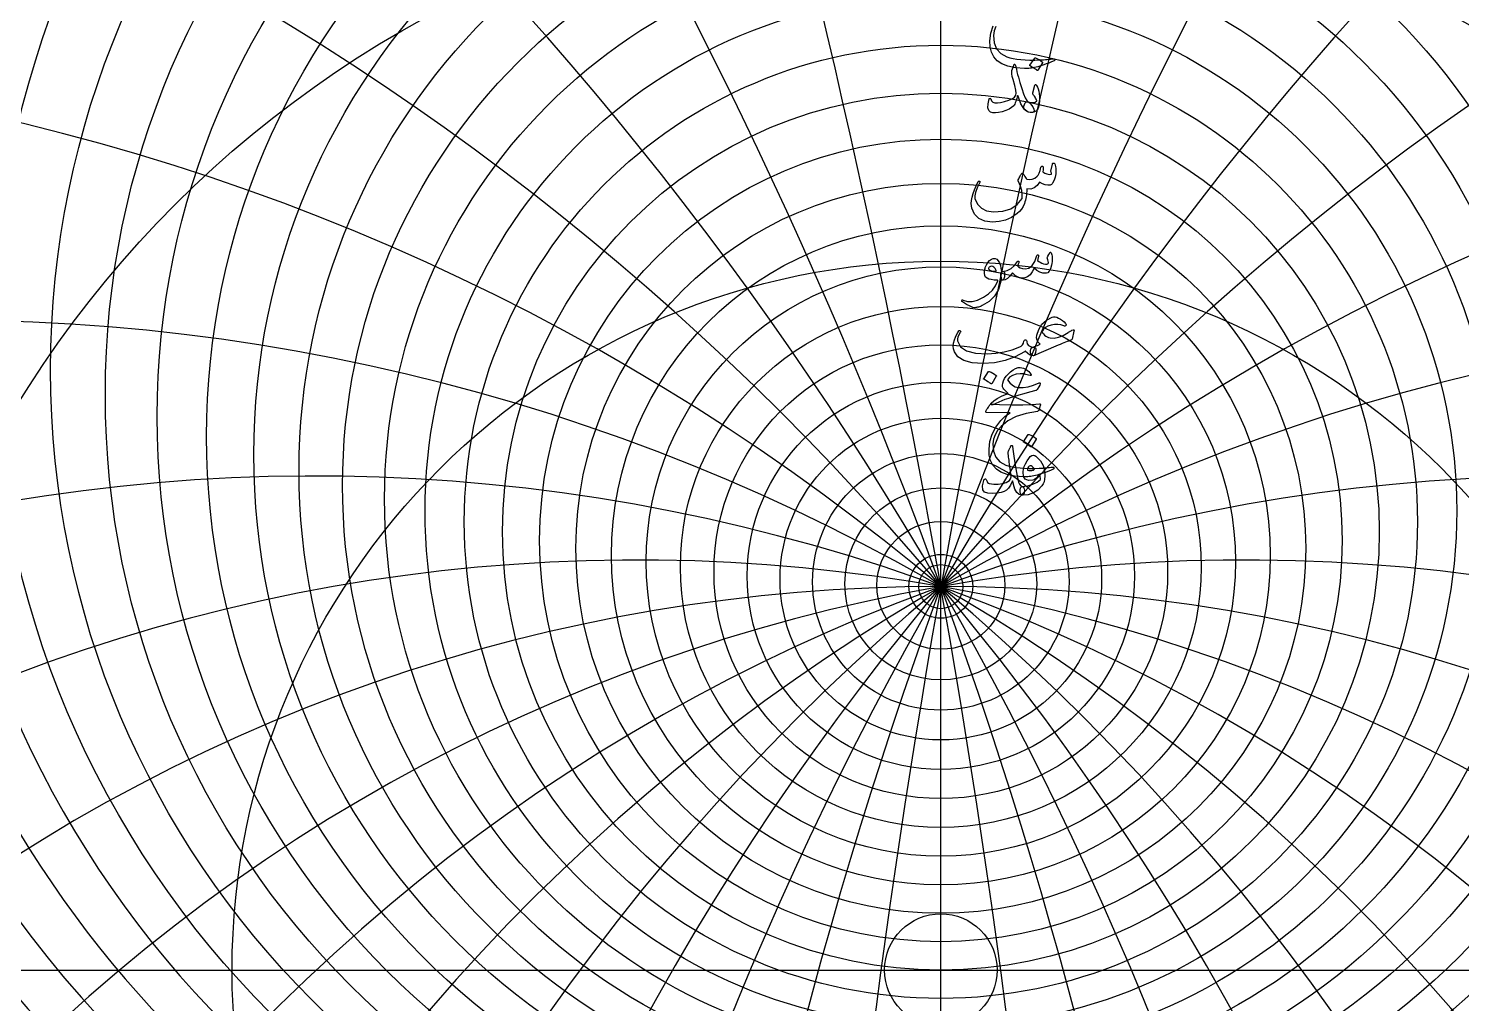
# Model space of a CAD drawing. Header units: millimetres. Extents: x -74 to 74, y -74 to 75.
# Drawn here: x -40 to 22.8, y -1.5 to 41.2 of the extents above; entities that cross this region are included whole.
import ezdxf

# ---------------------------------------------------------------- set-up
doc = ezdxf.new("R2010")
doc.units = ezdxf.units.MM
for name, color, linetype in [('CUT_INNER', 6, 'Continuous'), ('CUT_OUTER', 1, 'Continuous'), ('ENGRAVE', 7, 'Continuous'), ('ENGRAVE_FINE', 8, 'Continuous'), ('TEXT', 5, 'Continuous')]:
    doc.layers.add(name, color=color, linetype=linetype)

msp = doc.modelspace()

# ---------------------------------------------------------------- linework, layer by layer
at = {"layer": 'CUT_INNER'}
msp.add_circle((0, 0), 2.465, dxfattribs=at)
at = {"layer": 'CUT_OUTER'}
msp.add_arc((-0.0002, -0.0002), 73.5074, 145.195103, 87.803182, dxfattribs=at)
at = {"layer": 'ENGRAVE'}
for points in [[(0, -72.45), (0, 72.45)], [(-72.45, 0), (72.45, 0)]]:
    msp.add_lwpolyline(points, dxfattribs=at)
for centre, radius in [((0, 0), 72.45), ((0, 23.3689), 32.1586), ((0, 0), 47.425), ((0, 20.1081), 22.5936), ((0, 18.1634), 14.4309), ((0, 0), 31.0439), ((0, 17.1224), 7.0419), ((0, 16.7941), 0.966)]:
    msp.add_circle(centre, radius, dxfattribs=at)
for centre, radius, start, end in [((0, 28.8094), 44.2187, 104.762326, 75.237674), ((0, 38.404), 61.0246, 179.387133, 0.612867), ((0, -58.565), 75.3591, 51, 129), ((0, -58.565), 75.3591, 51, 129), ((-11.7287, 43.7721), 65.5949, 205.733875, 260.102895)]:
    msp.add_arc(centre, radius, start, end, dxfattribs=at)
at = {"layer": 'ENGRAVE_FINE'}
for centre, radius in [((0, 27.4779), 41.5259), ((0, 26.2837), 38.9912), ((0, 25.2099), 36.5956), ((0, 24.2423), 34.3227), ((0, 22.5797), 30.0911), ((0, 21.866), 28.1096), ((0, 21.2202), 26.2048), ((0, 20.6361), 24.3685), ((0, 19.6315), 20.8733), ((0, 19.202), 19.202), ((0, 18.8162), 17.5743), ((0, 18.4709), 15.9854), ((0, 17.8914), 12.9068), ((0, 17.6528), 11.4092), ((0, 17.4461), 9.9347), ((0, 17.2697), 8.48), ((0, 17.0032), 5.6174), ((0, 16.9112), 4.2037), ((0, 16.846), 2.7981), ((0, 16.807), 1.3977)]:
    msp.add_circle(centre, radius, dxfattribs=at)
for centre, radius, start, end in [((-427.3826, -58.565), 433.9756, 4.779127, 17.401802), ((-427.3826, -58.565), 433.9756, 4.779127, 17.401802), ((427.3826, -58.565), 433.9756, 162.598198, 175.220873), ((427.3826, -58.565), 433.9756, 162.598198, 175.220873), ((-207.0474, -58.565), 220.3352, 9.614941, 34.898449), ((-207.0474, -58.565), 220.3352, 9.614941, 34.898449), ((207.0474, -58.565), 220.3352, 145.101551, 170.385059), ((207.0474, -58.565), 220.3352, 145.101551, 170.385059), ((0, 30.2982), 47.0923, 132.219432, 47.780568), ((-130.5257, -58.565), 150.7182, 14.56643, 52.566013), ((-130.5257, -58.565), 150.7182, 14.56643, 52.566013), ((130.5257, -58.565), 150.7182, 127.433987, 165.43357), ((130.5257, -58.565), 150.7182, 127.433987, 165.43357), ((0, 31.9689), 50.1736, 147.797087, 32.202913), ((0, 33.851), 53.495, 159.954591, 20.045409), ((-89.8094, -58.565), 117.2379, 19.697338, 70.43411), ((-89.8094, -58.565), 117.2379, 19.697338, 70.43411), ((89.8094, -58.565), 117.2379, 109.56589, 160.302662), ((89.8094, -58.565), 117.2379, 109.56589, 160.302662), ((0, 35.9809), 57.0959, 170.269458, 9.730542), ((-63.2338, -58.565), 98.3743, 25.078922, 88.440652), ((-63.2338, -58.565), 98.3743, 25.078922, 88.440652), ((63.2338, -58.565), 98.3743, 91.559348, 154.921078), ((63.2338, -58.565), 98.3743, 91.559348, 154.921078), ((-43.5086, -58.565), 87.0172, 30.79319, 100.876652), ((-43.5086, -58.565), 87.0172, 30.79319, 100.876652), ((43.5086, -58.565), 87.0172, 79.123348, 149.20681), ((43.5086, -58.565), 87.0172, 79.123348, 149.20681), ((-27.4285, -58.565), 80.1955, 36.936769, 111.475271), ((-27.4285, -58.565), 80.1955, 36.936769, 111.475271), ((27.4285, -58.565), 80.1955, 68.524729, 143.063231), ((27.4285, -58.565), 80.1955, 68.524729, 143.063231), ((-13.2878, -58.565), 76.5216, 43.625537, 120.768969), ((-13.2878, -58.565), 76.5216, 43.625537, 120.768969), ((13.2878, -58.565), 76.5216, 59.231031, 136.374463), ((13.2878, -58.565), 76.5216, 59.231031, 136.374463), ((0, 63.7549), 96.3492, 221.240592, 318.759408)]:
    msp.add_arc(centre, radius, start, end, dxfattribs=at)
at = {"layer": 'TEXT'}
msp.add_lwpolyline([(2.4101, 41.3314), (2.341, 41.1367), (2.3137, 40.9318), (2.34, 40.6102), (2.4444, 40.348), (2.627, 40.1453), (2.8879, 40.002), (3.0231, 39.9587), (3.1717, 39.9228), (3.3337, 39.8944), (3.5092, 39.8735), (3.6977, 39.8598), (3.8991, 39.8532), (4.1133, 39.8534), (4.3404, 39.8606), (4.4211, 39.8652), (4.5005, 39.8703), (4.5786, 39.8759), (4.6553, 39.8821), (4.7301, 39.8888), (4.8026, 39.896), (4.8726, 39.9038), (4.9402, 39.9121), (4.9609, 39.9131), (4.9756, 39.9078), (4.9844, 39.896), (4.9874, 39.8778), (4.9858, 39.8566), (4.9809, 39.8403), (4.9729, 39.8288), (4.9617, 39.8221), (4.8406, 39.7709), (4.726, 39.7246), (4.6178, 39.6831), (4.516, 39.6464), (4.421, 39.6143), (4.3329, 39.5864), (4.2517, 39.5629), (4.1776, 39.5436), (4.1078, 39.5294), (4.0399, 39.5168), (3.9739, 39.5058), (3.9098, 39.4965), (3.8472, 39.4892), (3.786, 39.4847), (3.7262, 39.4828), (3.6677, 39.4836), (3.2681, 39.5147), (2.935, 39.5821), (2.6683, 39.686), (2.468, 39.8264), (2.321, 40.0018), (2.2184, 40.2066), (2.1603, 40.441), (2.1466, 40.7047), (2.1887, 41.032), (2.2891, 41.3496)], dxfattribs=at)
for points in [[(3.2842, 39.5726), (3.3088, 39.4602), (3.3356, 39.346), (3.3645, 39.2299), (3.3956, 39.112), (3.4288, 38.9916), (3.4642, 38.8683), (3.5017, 38.742), (3.5413, 38.6128), (3.6214, 38.3804), (3.6945, 38.2058), (3.7606, 38.089), (3.8198, 38.0301), (3.8715, 37.995), (3.9237, 37.9455), (3.9764, 37.8815), (4.0297, 37.803), (4.0801, 37.7058), (4.094, 37.6327), (4.0715, 37.5837), (4.0126, 37.5588), (3.8222, 37.5781), (3.6538, 37.7045), (3.5073, 37.938), (3.3828, 38.2786), (3.3801, 38.2842), (3.3763, 38.2882), (3.3715, 38.2906), (3.3656, 38.2915), (3.3613, 38.2906), (3.357, 38.2882), (3.3528, 38.2842), (3.3485, 38.2786), (3.3364, 38.2234), (3.3217, 38.1651), (3.3043, 38.1035), (3.2842, 38.0387), (3.2622, 37.9773), (3.2392, 37.9262), (3.2151, 37.8852), (3.1899, 37.8544), (3.0994, 37.7754), (2.9864, 37.7055), (2.8509, 37.6447), (2.6929, 37.5931), (2.5322, 37.5548), (2.393, 37.5384), (2.2752, 37.544), (2.1788, 37.5716), (2.0963, 37.6407), (2.0588, 37.7623), (2.0663, 37.9364), (2.1188, 38.1629), (2.1239, 38.1704), (2.1306, 38.1758), (2.1389, 38.179), (2.1488, 38.1801), (2.1605, 38.1787), (2.1702, 38.1747), (2.1777, 38.168), (2.183, 38.1586), (2.2034, 38.1112), (2.2259, 38.0719), (2.2505, 38.0405), (2.2773, 38.0172), (2.3609, 37.9862), (2.4744, 37.9787), (2.6179, 37.9947), (2.7915, 38.0344), (2.9765, 38.0938), (3.1203, 38.1608), (3.2229, 38.2352), (3.2842, 38.3172), (3.2944, 38.4002), (3.2778, 38.5421), (3.2344, 38.743), (3.1642, 39.0027), (3.1305, 39.1396), (3.1107, 39.2501), (3.1048, 39.3345), (3.1128, 39.3926), (3.1942, 39.624), (3.2031, 39.6484), (3.2124, 39.6658), (3.2223, 39.6762), (3.2328, 39.6797), (3.2456, 39.673), (3.2585, 39.6529), (3.2714, 39.6194), (3.2842, 39.5726)], [(4.1111, 39.9411), (4.1165, 39.9464), (4.124, 39.9496), (4.1336, 39.9507), (4.1454, 39.9496), (4.2287, 39.9159), (4.3072, 39.8746), (4.3808, 39.8259), (4.4496, 39.7697), (4.4563, 39.7611), (4.4593, 39.7525), (4.4585, 39.744), (4.4539, 39.7354), (4.2525, 39.4098), (4.245, 39.402), (4.2354, 39.4001), (4.2236, 39.4041), (4.2097, 39.414), (4.1976, 39.4226), (4.1786, 39.4355), (4.1527, 39.4526), (4.1197, 39.474), (4.0793, 39.4997), (4.0308, 39.5297), (3.9743, 39.564), (3.9098, 39.6026), (3.9012, 39.609), (3.8969, 39.6154), (3.8969, 39.6218), (3.9012, 39.6283)], [(4.1497, 38.1886), (4.1245, 38.2307), (4.1004, 38.2668), (4.0774, 38.2971), (4.0554, 38.3214), (4.0396, 38.3423), (4.0308, 38.3664), (4.0289, 38.3937), (4.034, 38.4243), (4.124, 38.7499), (4.1366, 38.7783), (4.1529, 38.7863), (4.173, 38.774), (4.1968, 38.7413), (4.2327, 38.672), (4.2633, 38.5882), (4.2884, 38.4899), (4.3082, 38.3771), (4.3198, 38.269), (4.3243, 38.1629), (4.3219, 38.059), (4.3125, 37.9572), (4.2973, 37.8686), (4.2772, 37.7912), (4.2523, 37.7251), (4.2225, 37.6702), (4.1859, 37.6295), (4.1358, 37.5973), (4.0723, 37.5738), (3.9955, 37.5588), (3.9167, 37.5558), (3.8434, 37.5684), (3.7753, 37.5965), (3.7127, 37.6402), (3.6642, 37.6956), (3.6388, 37.7591), (3.6364, 37.8306), (3.657, 37.9101), (3.6899, 37.9752), (3.7287, 38.0162), (3.7735, 38.033), (3.8241, 38.0258), (3.9408, 37.9977), (4.0426, 37.9947), (4.1294, 38.017), (4.2011, 38.0644), (4.2027, 38.077), (4.1947, 38.1019), (4.177, 38.1391), (4.1497, 38.1886)], [(4.8888, 35.3008), (4.8963, 35.3195), (4.906, 35.3329), (4.9177, 35.341), (4.9317, 35.3436), (4.9496, 35.3415), (4.9649, 35.3351), (4.9775, 35.3244), (4.9874, 35.3094), (5.0117, 35.2558), (5.0291, 35.1894), (5.0396, 35.1101), (5.0431, 35.018), (5.0337, 34.8675), (5.0056, 34.7245), (4.9587, 34.589), (4.8931, 34.461), (4.8706, 34.4302), (4.846, 34.4064), (4.8192, 34.3895), (4.7903, 34.3796), (4.6856, 34.3729), (4.5728, 34.3914), (4.452, 34.435), (4.3232, 34.5038), (4.2148, 34.3552), (4.0865, 34.2564), (3.9384, 34.2074), (3.7705, 34.2082), (3.765, 34.1178), (3.7571, 34.0309), (3.7468, 33.9475), (3.7341, 33.8676), (3.719, 33.7906), (3.7014, 33.716), (3.6815, 33.6438), (3.6591, 33.5741), (3.6072, 33.4482), (3.537, 33.332), (3.4486, 33.2254), (3.342, 33.1285), (3.0927, 32.9624), (2.829, 32.8457), (2.5507, 32.7782), (2.258, 32.76), (1.9284, 32.8047), (1.6678, 32.9217), (1.4763, 33.1111), (1.354, 33.3727), (1.3374, 33.4669), (1.3347, 33.5783), (1.3459, 33.7069), (1.3711, 33.8526), (1.4115, 34.0122), (1.4686, 34.1782), (1.5422, 34.3507), (1.6325, 34.5295), (1.6397, 34.5408), (1.6485, 34.5488), (1.659, 34.5536), (1.671, 34.5553), (1.6831, 34.5542), (1.6935, 34.551), (1.7024, 34.5456), (1.7096, 34.5381), (1.7144, 34.5271), (1.716, 34.5156), (1.7144, 34.5036), (1.7096, 34.491), (1.595, 34.2529), (1.5211, 34.0572), (1.4879, 33.9037), (1.4954, 33.7926), (1.6035, 33.5476), (1.7739, 33.3695), (2.0063, 33.2583), (2.3009, 33.2142), (2.7127, 33.2404), (3.0614, 33.3448), (3.3469, 33.5275), (3.5691, 33.7883), (3.5683, 33.9602), (3.5402, 34.1418), (3.4848, 34.333), (3.402, 34.5338), (3.3916, 34.5542), (3.386, 34.5724), (3.3852, 34.5885), (3.3892, 34.6024), (3.4122, 34.6502), (3.4342, 34.695), (3.4551, 34.737), (3.4749, 34.7759), (3.4936, 34.8114), (3.5113, 34.8429), (3.5279, 34.8703), (3.5434, 34.8937), (3.5523, 34.9037), (3.5616, 34.9077), (3.5715, 34.9058), (3.582, 34.898), (3.5873, 34.8921), (3.5948, 34.883), (3.6045, 34.8707), (3.6163, 34.8552), (3.6297, 34.8364), (3.6441, 34.8145), (3.6597, 34.7893), (3.6763, 34.7609), (3.71, 34.7063), (3.7384, 34.6667), (3.7614, 34.642), (3.7791, 34.6324), (3.8905, 34.623), (4.0019, 34.642), (4.1133, 34.6894), (4.2247, 34.7652), (4.2651, 34.8155), (4.305, 34.898), (4.3444, 35.0126), (4.3832, 35.1594), (4.387, 35.1733), (4.3939, 35.1851), (4.4041, 35.1947), (4.4175, 35.2022), (4.4301, 35.2071), (4.4421, 35.2087), (4.4537, 35.2071), (4.4646, 35.2022), (4.481, 35.1755), (4.4871, 35.1251), (4.4831, 35.0512), (4.4689, 34.9537), (4.5554, 34.9007), (4.6478, 34.8659), (4.7461, 34.8493), (4.8503, 34.8509), (4.8489, 34.8822), (4.8449, 34.9077), (4.8382, 34.9272), (4.8288, 34.9409), (4.8181, 34.9537), (4.8117, 34.9666), (4.8096, 34.9794), (4.8117, 34.9923)], [(4.7881, 31.4344), (4.7975, 31.4408), (4.8085, 31.4386), (4.8211, 31.4279), (4.8353, 31.4087), (4.8505, 31.376), (4.862, 31.3294), (4.8698, 31.2689), (4.8738, 31.1944), (4.8752, 31.1098), (4.8706, 31.0273), (4.8602, 30.947), (4.8438, 30.8688), (4.7962, 30.7167), (4.7431, 30.6074), (4.6848, 30.541), (4.621, 30.5174), (4.4703, 30.5263), (4.3307, 30.5656), (4.2025, 30.6355), (4.0854, 30.736), (4.0051, 30.5777), (3.9098, 30.4542), (3.7994, 30.3656), (3.6741, 30.3118), (3.5426, 30.3), (3.4095, 30.3332), (3.2748, 30.4114), (3.1385, 30.5346), (3.0282, 30.394), (2.92, 30.2936), (2.814, 30.2333), (2.7101, 30.2132), (2.6892, 30.225), (2.6694, 30.2604), (2.6506, 30.3193), (2.6329, 30.4018), (2.6265, 30.4832), (2.6372, 30.5431), (2.6651, 30.5817), (2.7101, 30.5988), (2.9077, 30.6436), (3.0807, 30.7306), (3.229, 30.8599), (3.3528, 31.0316), (3.3595, 31.041), (3.3667, 31.0477), (3.3745, 31.0517), (3.3828, 31.053), (3.3929, 31.052), (3.402, 31.0487), (3.4101, 31.0434), (3.417, 31.0359), (3.421, 31.0129), (3.4117, 30.9738), (3.3889, 30.9186), (3.3528, 30.8474), (3.4002, 30.7925), (3.4738, 30.752), (3.5737, 30.7261), (3.6998, 30.7145), (3.857, 30.7475), (3.9944, 30.8549), (4.112, 31.0367), (4.2097, 31.293), (4.2145, 31.3061), (4.2204, 31.3155), (4.2274, 31.3211), (4.2354, 31.323), (4.2475, 31.3219), (4.2579, 31.3187), (4.2667, 31.3133), (4.274, 31.3058), (4.2793, 31.2951), (4.2825, 31.2844), (4.2836, 31.2737), (4.2825, 31.263), (4.2397, 31.083), (4.2898, 31.0386), (4.35, 30.9995), (4.4204, 30.9657), (4.5011, 30.9373), (4.5795, 30.9189), (4.6392, 30.9148), (4.6802, 30.9253), (4.7024, 30.9502), (4.7097, 30.9882), (4.7056, 31.0423), (4.6904, 31.1125), (4.6639, 31.1987), (4.6684, 31.2231), (4.6907, 31.2705), (4.7306, 31.3409), (4.7881, 31.4344)], [(2.6244, 30.1661), (2.5239, 29.8134), (2.3555, 29.518), (2.119, 29.28), (1.8146, 29.0992), (1.772, 29.0809), (1.7299, 29.0644), (1.6884, 29.0498), (1.6475, 29.0371), (1.6073, 29.0265), (1.5682, 29.0183), (1.5302, 29.0126), (1.4932, 29.0092), (1.4011, 29.0224), (1.279, 29.0703), (1.1269, 29.153), (0.9448, 29.2706), (0.9252, 29.2875), (0.9137, 29.3038), (0.9102, 29.3196), (0.9148, 29.3349), (0.925, 29.3467), (0.9383, 29.352), (0.9549, 29.3509), (0.9748, 29.3434), (1.1641, 29.2821), (1.3765, 29.2824), (1.6118, 29.3442), (1.8703, 29.4677), (2.0813, 29.611), (2.2559, 29.7794), (2.3941, 29.973), (2.4958, 30.1918), (2.495, 30.1996), (2.4926, 30.2057), (2.4886, 30.2103), (2.483, 30.2132), (2.3354, 30.2218), (2.2098, 30.2389), (2.1062, 30.2646), (2.0245, 30.2989), (1.9613, 30.3519), (1.9217, 30.4253), (1.9056, 30.519), (1.9131, 30.6331), (1.9155, 30.6483), (1.9185, 30.6637), (1.9219, 30.6793), (1.926, 30.6953), (1.9305, 30.7117), (1.9356, 30.729), (1.9412, 30.7471), (1.9474, 30.766), (1.9977, 30.8883), (2.0588, 30.9898), (2.1306, 31.0704), (2.213, 31.1301), (2.2974, 31.1628), (2.3748, 31.1623), (2.4452, 31.1285), (2.5087, 31.0616), (2.5641, 30.9684), (2.6062, 30.8602), (2.6348, 30.737), (2.6501, 30.5988), (2.6585, 30.599), (2.6667, 30.5994), (2.6746, 30.6001), (2.6822, 30.601), (2.6898, 30.6019), (2.6977, 30.6026), (2.7059, 30.603), (2.7143, 30.6031), (2.7433, 30.597), (2.7658, 30.5785), (2.7818, 30.5477), (2.7915, 30.5046), (2.7955, 30.4572), (2.7947, 30.4093), (2.7891, 30.3608), (2.7786, 30.3118), (2.765, 30.2687), (2.7497, 30.2379), (2.7328, 30.2194), (2.7143, 30.2132), (2.6329, 30.2132), (2.6324, 30.2055), (2.6308, 30.195), (2.6281, 30.1819), (2.6244, 30.1661)], [(2.4187, 30.646), (2.3737, 30.7244), (2.3244, 30.7799), (2.2709, 30.8123), (2.213, 30.8217), (2.1785, 30.8125), (2.1477, 30.7981), (2.1206, 30.7783), (2.0973, 30.7531), (2.0899, 30.7397), (2.0888, 30.7252), (2.0941, 30.7097), (2.1059, 30.6931), (2.1501, 30.6543), (2.2141, 30.6278), (2.2979, 30.6136), (2.4016, 30.6117), (2.4123, 30.6138), (2.4187, 30.6203), (2.4208, 30.631), (2.4187, 30.646)], [(5.8314, 27.9763), (5.7458, 27.6335), (5.7361, 27.6169), (5.72, 27.6014), (5.6975, 27.5869), (5.6686, 27.5735), (5.6045, 27.5509), (5.5363, 27.5259), (5.4642, 27.4984), (5.388, 27.4685), (5.3078, 27.4365), (5.2236, 27.4027), (5.1353, 27.3669), (5.0431, 27.3293), (4.0576, 26.9008), (4.0126, 26.9107), (3.9762, 26.9405), (3.9483, 26.99), (3.929, 27.0594), (3.9258, 27.133), (3.9462, 27.1954), (3.9901, 27.2465), (4.0576, 27.2864), (4.066, 27.2903), (4.0828, 27.2977), (4.1078, 27.3085), (4.1411, 27.3229), (4.1825, 27.3404), (4.2317, 27.3609), (4.2886, 27.3843), (4.3532, 27.4107), (4.2699, 27.4961), (4.2172, 27.5896), (4.195, 27.6911), (4.2033, 27.8006), (4.2857, 28.0612), (4.4261, 28.2816), (4.6242, 28.4618), (4.8802, 28.6018), (4.9362, 28.615), (5.0013, 28.6115), (5.0755, 28.5914), (5.1588, 28.5547), (5.2452, 28.5046), (5.3248, 28.4487), (5.3974, 28.3868), (5.463, 28.3191), (5.4814, 28.2941), (5.4897, 28.2709), (5.4879, 28.2492), (5.4758, 28.2291), (5.4576, 28.2135), (5.4373, 28.2055), (5.4148, 28.205), (5.3901, 28.2119), (5.2619, 28.2524), (5.1255, 28.2709), (4.9812, 28.2674), (4.8288, 28.2419), (4.6909, 28.2007), (4.5814, 28.1455), (4.5003, 28.0764), (4.4475, 27.9934), (4.4421, 27.9565), (4.4561, 27.9142), (4.4893, 27.8665), (4.5418, 27.8135), (4.6017, 27.7653), (4.6617, 27.7278), (4.7217, 27.701), (4.7817, 27.6849), (4.9614, 27.6804), (5.1534, 27.7181), (5.3577, 27.7982), (5.5744, 27.9206), (5.5977, 27.9353), (5.6204, 27.9495), (5.6427, 27.9632), (5.6643, 27.9763), (5.6852, 27.9886), (5.705, 27.9998), (5.7238, 28.01), (5.7415, 28.0191), (5.7905, 28.0422), (5.8218, 28.0427), (5.8355, 28.0207), (5.8314, 27.9763)], [(0.7884, 27.9891), (0.8036, 28.0057), (0.8194, 28.0127), (0.8358, 28.01), (0.8527, 27.9977), (0.8655, 27.9816), (0.8698, 27.9634), (0.8655, 27.9431), (0.8527, 27.9206), (0.7873, 27.8194), (0.7455, 27.7256), (0.7273, 27.6394), (0.7327, 27.5607), (0.8668, 27.302), (1.1279, 27.1215), (1.516, 27.0192), (2.0309, 26.9951), (2.4131, 27.0232), (2.7797, 27.0819), (3.1308, 27.171), (3.4663, 27.2907), (3.5255, 27.3258), (3.5745, 27.3796), (3.6133, 27.4522), (3.642, 27.5435), (3.6516, 27.5695), (3.6677, 27.5874), (3.6902, 27.5974), (3.7191, 27.5992), (3.7397, 27.5904), (3.7544, 27.5724), (3.7633, 27.5454), (3.7662, 27.5092), (3.7863, 27.4198), (3.8423, 27.3529), (3.9341, 27.3084), (4.0619, 27.2864), (4.1079, 27.2763), (4.139, 27.25), (4.1551, 27.2077), (4.1561, 27.1493), (4.1406, 27.0406), (4.1197, 26.963), (4.0935, 26.9164), (4.0619, 26.9008), (3.9679, 26.9131), (3.8787, 26.9501), (3.7943, 27.0117), (3.7148, 27.0979), (3.7081, 27.1014), (3.6966, 27.099), (3.6803, 27.0907), (3.6591, 27.0765), (3.2596, 26.8516), (2.8236, 26.6909), (2.3512, 26.5945), (1.8424, 26.5623), (1.3722, 26.5945), (1.0069, 26.6909), (0.7466, 26.8516), (0.5913, 27.0765), (0.5559, 27.2021), (0.5442, 27.3304), (0.5559, 27.4613), (0.5913, 27.5949), (0.639, 27.7192), (0.6877, 27.8263), (0.7375, 27.9163), (0.7884, 27.9891)], [(4.3468, 25.7084), (4.3503, 25.6781), (4.3307, 25.6216), (4.2882, 25.5389), (4.2225, 25.4299), (4.2086, 25.4122), (4.1926, 25.3978), (4.1743, 25.3865), (4.154, 25.3785), (3.8798, 25.303), (3.6355, 25.2349), (3.4213, 25.1744), (3.2371, 25.1214), (3.0828, 25.0761), (2.9586, 25.0389), (2.8643, 25.0097), (2.8, 24.9886), (2.2816, 24.7572), (2.2452, 24.7545), (2.2173, 24.7593), (2.198, 24.7717), (2.1873, 24.7915), (2.1871, 24.7987), (2.1905, 24.8075), (2.1978, 24.818), (2.2088, 24.83), (2.3143, 24.9291), (2.4723, 25.0336), (2.6827, 25.1433), (2.9457, 25.2585), (2.8742, 25.3196), (2.814, 25.3785), (2.765, 25.4352), (2.7272, 25.4899), (2.7039, 25.5496), (2.6983, 25.6216), (2.7103, 25.706), (2.7401, 25.8027), (2.7883, 25.9033), (2.8557, 26.004), (2.9425, 26.1047), (3.0485, 26.2054), (3.164, 26.2924), (3.2746, 26.3522), (3.3803, 26.3846), (3.4813, 26.3897), (3.6181, 26.3621), (3.7416, 26.305), (3.8517, 26.2185), (3.9483, 26.1026), (3.9569, 26.0881), (3.9612, 26.0747), (3.9612, 26.0624), (3.9569, 26.0512), (3.9475, 26.0407), (3.9365, 26.0351), (3.924, 26.0343), (3.9098, 26.0383), (3.8467, 26.0584), (3.786, 26.0758), (3.7278, 26.0905), (3.672, 26.1026), (3.6188, 26.1117), (3.5686, 26.1176), (3.5213, 26.1203), (3.477, 26.1197), (3.2925, 26.098), (3.1375, 26.0458), (3.0119, 25.9631), (2.9157, 25.8498), (3.018, 25.7151), (3.1321, 25.6152), (3.258, 25.5501), (3.3956, 25.5199), (3.6005, 25.5177), (3.8209, 25.5499), (4.0568, 25.6163), (4.3082, 25.717), (4.3187, 25.7196), (4.3286, 25.7191), (4.338, 25.7154), (4.3468, 25.7084)], [(2.0866, 26.211), (2.092, 26.2163), (2.0995, 26.2196), (2.1091, 26.2206), (2.1209, 26.2196), (2.2042, 26.1858), (2.2827, 26.1446), (2.3563, 26.0958), (2.4251, 26.0396), (2.4318, 26.031), (2.4348, 26.0225), (2.434, 26.0139), (2.4294, 26.0053), (2.228, 25.6797), (2.2205, 25.6719), (2.2109, 25.6701), (2.1991, 25.6741), (2.1852, 25.684), (2.1731, 25.6925), (2.1541, 25.7054), (2.1281, 25.7225), (2.0952, 25.744), (2.0548, 25.7697), (2.0063, 25.7997), (1.9498, 25.8339), (1.8853, 25.8725), (1.8767, 25.8789), (1.8724, 25.8854), (1.8724, 25.8918), (1.8767, 25.8982)], [(2.5687, 24.77), (3.1184, 24.7508), (3.5938, 24.7486), (3.9947, 24.7636), (4.3211, 24.7958), (4.3311, 24.797), (4.3398, 24.7963), (4.3472, 24.7937), (4.3532, 24.7893), (4.3577, 24.7833), (4.3602, 24.7759), (4.3609, 24.7672), (4.3597, 24.7572), (4.3512, 24.7181), (4.3431, 24.6822), (4.3352, 24.6495), (4.3275, 24.6201), (4.3202, 24.5938), (4.3131, 24.5708), (4.3062, 24.551), (4.2997, 24.5344), (4.2857, 24.5079), (4.2697, 24.4883), (4.2515, 24.4757), (4.2311, 24.4701), (3.7362, 24.3804), (3.3056, 24.2398), (2.9393, 24.0483), (2.6372, 23.806), (2.4846, 23.6317), (2.3737, 23.4472), (2.3046, 23.2525), (2.2773, 23.0476), (2.3035, 22.726), (2.408, 22.4638), (2.5906, 22.2611), (2.8515, 22.1178), (2.9867, 22.0744), (3.1353, 22.0386), (3.2973, 22.0102), (3.4727, 21.9893), (3.6613, 21.9756), (3.8626, 21.9689), (4.0769, 21.9692), (4.304, 21.9764), (4.3847, 21.981), (4.4641, 21.9861), (4.5422, 21.9917), (4.6189, 21.9979), (4.6937, 22.0046), (4.7662, 22.0118), (4.8362, 22.0196), (4.9038, 22.0279), (4.9244, 22.0289), (4.9392, 22.0236), (4.948, 22.0118), (4.9509, 21.9936), (4.9493, 21.9724), (4.9445, 21.9561), (4.9365, 21.9446), (4.9252, 21.9379), (4.8042, 21.8867), (4.6896, 21.8404), (4.5814, 21.7989), (4.4796, 21.7622), (4.3846, 21.7301), (4.2965, 21.7022), (4.2153, 21.6787), (4.1411, 21.6594), (4.0714, 21.6452), (4.0035, 21.6326), (3.9375, 21.6216), (3.8733, 21.6122), (3.8108, 21.605), (3.7496, 21.6005), (3.6898, 21.5986), (3.6313, 21.5994), (3.2317, 21.6304), (2.8986, 21.6979), (2.6319, 21.8018), (2.4316, 21.9422), (2.2845, 22.1176), (2.182, 22.3224), (2.1239, 22.5567), (2.1102, 22.8205), (2.1522, 23.1478), (2.2527, 23.4654), (2.4115, 23.7733), (2.6286, 24.0716), (2.7135, 24.1619), (2.8097, 24.2484), (2.9171, 24.3311), (3.0357, 24.4101), (1.9988, 24.4187), (1.9739, 24.4294), (1.9635, 24.4487), (1.9675, 24.4765), (1.9859, 24.513), (2.0208, 24.566), (2.0524, 24.6137), (2.0807, 24.656), (2.1059, 24.6929), (2.1279, 24.7243), (2.1466, 24.7497), (2.1622, 24.7692), (2.1745, 24.7829), (2.2023, 24.7853), (2.2773, 24.784), (2.3994, 24.7789), (2.5687, 24.77)], [(3.8305, 23.4517), (3.8359, 23.4571), (3.8434, 23.4603), (3.853, 23.4614), (3.8648, 23.4603), (3.9481, 23.4266), (4.0265, 23.3853), (4.1002, 23.3366), (4.169, 23.2803), (4.1757, 23.2718), (4.1786, 23.2632), (4.1778, 23.2546), (4.1733, 23.2461), (3.9719, 22.9204), (3.9644, 22.9127), (3.9548, 22.9108), (3.943, 22.9148), (3.929, 22.9247), (3.917, 22.9333), (3.898, 22.9461), (3.872, 22.9633), (3.8391, 22.9847), (3.7986, 23.0104), (3.7502, 23.0404), (3.6937, 23.0747), (3.6291, 23.1132), (3.6206, 23.1197), (3.6163, 23.1261), (3.6163, 23.1325), (3.6206, 23.1389)], [(3.5649, 21.1809), (3.5959, 21.1659), (3.6206, 21.1423), (3.6388, 21.1102), (3.6505, 21.0694), (3.6583, 21.0191), (3.6602, 20.9709), (3.6562, 20.9248), (3.6463, 20.8809), (3.6315, 20.8434), (3.6131, 20.8167), (3.5908, 20.8006), (3.5649, 20.7952), (3.4366, 20.8308), (3.3303, 20.9206), (3.2459, 21.0644), (3.1835, 21.2623), (3.1755, 21.2964), (3.1685, 21.326), (3.1626, 21.351), (3.1578, 21.3715), (3.1541, 21.3875), (3.1514, 21.3988), (3.1498, 21.4057), (3.1492, 21.4079), (3.1428, 21.4205), (3.1364, 21.424), (3.13, 21.4184), (3.1235, 21.4037), (3.0507, 21.2392), (2.9693, 21.1102), (2.8793, 21.0164), (2.7808, 20.958), (2.6378, 20.9131), (2.4701, 20.8852), (2.2778, 20.8745), (2.0609, 20.8809), (1.9161, 20.9256), (1.8371, 21.0341), (1.8239, 21.2063), (1.8767, 21.4422), (1.8887, 21.4706), (1.9035, 21.4915), (1.9209, 21.5049), (1.941, 21.5108), (1.9608, 21.5089), (1.9774, 21.499), (1.9908, 21.481), (2.0009, 21.4551), (2.0226, 21.3996), (2.0491, 21.3576), (2.0805, 21.3289), (2.1166, 21.3137), (2.3193, 21.2826), (2.5119, 21.2794), (2.6943, 21.304), (2.8664, 21.3565), (2.9412, 21.3956), (3.0025, 21.4486), (3.0504, 21.5156), (3.085, 21.5965), (3.0828, 21.6348), (3.0721, 21.7239), (3.0528, 21.864), (3.025, 22.0549), (3.0108, 22.1571), (2.9982, 22.2493), (2.9872, 22.3317), (2.9779, 22.4041), (2.9698, 22.4661), (2.9629, 22.5171), (2.957, 22.5572), (2.9521, 22.5862), (2.9481, 22.6307), (2.9489, 22.6698), (2.9546, 22.7035), (2.965, 22.7319), (2.9816, 22.7671), (2.9971, 22.7999), (3.0116, 22.8303), (3.025, 22.8583), (3.037, 22.8839), (3.0475, 22.907), (3.0563, 22.9278), (3.0635, 22.9461), (3.071, 22.9609), (3.0807, 22.9708), (3.0925, 22.9759), (3.1064, 22.9761), (3.1217, 22.9702), (3.1332, 22.9611), (3.1409, 22.9488), (3.145, 22.9333), (3.1711, 22.7141), (3.198, 22.5064), (3.2257, 22.3103), (3.2542, 22.1256), (3.2833, 21.9525), (3.3126, 21.7909), (3.3422, 21.6408), (3.372, 21.5022), (3.4082, 21.3729), (3.4524, 21.2762), (3.5046, 21.2122), (3.5649, 21.1809)], [(4.0576, 22.5477), (4.087, 22.5434), (4.1197, 22.5305), (4.1556, 22.5091), (4.1947, 22.4791), (4.3621, 22.3008), (4.4786, 22.0999), (4.5442, 21.8766), (4.5589, 21.6307), (4.5458, 21.5027), (4.5193, 21.3887), (4.4794, 21.2885), (4.4261, 21.2023), (4.2533, 21.0242), (4.0522, 20.897), (3.8227, 20.8207), (3.5649, 20.7952), (3.5389, 20.8014), (3.5166, 20.8199), (3.4982, 20.8507), (3.4834, 20.8938), (3.478, 20.9176), (3.4743, 20.942), (3.4726, 20.9669), (3.4727, 20.9923), (3.4742, 21.0175), (3.4765, 21.0416), (3.4796, 21.0646), (3.4834, 21.0866), (3.495, 21.1246), (3.5124, 21.153), (3.5357, 21.1717), (3.5649, 21.1809), (3.816, 21.2146), (4.034, 21.2773), (4.2188, 21.3688), (4.3704, 21.4893), (4.3631, 21.5496), (4.3543, 21.5975), (4.3439, 21.6332), (4.3318, 21.6564), (4.3173, 21.6765), (4.304, 21.6897), (4.2916, 21.6958), (4.2804, 21.695), (4.2726, 21.6923), (4.2665, 21.6886), (4.2619, 21.6838), (4.259, 21.6779), (4.2177, 21.5933), (4.1668, 21.5279), (4.1063, 21.4818), (4.0362, 21.4551), (3.8324, 21.4393), (3.6923, 21.4947), (3.616, 21.6214), (3.6034, 21.8193), (3.6206, 21.9328), (3.6548, 22.0506), (3.7062, 22.1728), (3.7748, 22.2992), (3.8471, 22.4079), (3.9183, 22.4855), (3.9885, 22.5321), (4.0576, 22.5477)], [(3.9162, 22.0849), (3.8736, 22.0729), (3.8401, 22.041), (3.8158, 21.9893), (3.8005, 21.9178), (3.8008, 21.9066), (3.8016, 21.8985), (3.8029, 21.8937), (3.8048, 21.8921), (3.8479, 21.8817), (3.8916, 21.876), (3.9357, 21.8752), (3.9805, 21.8793), (4.0198, 21.8876), (4.0522, 21.8996), (4.0777, 21.9154), (4.0962, 21.935), (4.0479, 22.0038), (4.0019, 22.0517), (3.958, 22.0788), (3.9162, 22.0849)]]:
    msp.add_lwpolyline(points, close=True, dxfattribs=at)

doc.saveas('drawing.dxf')
